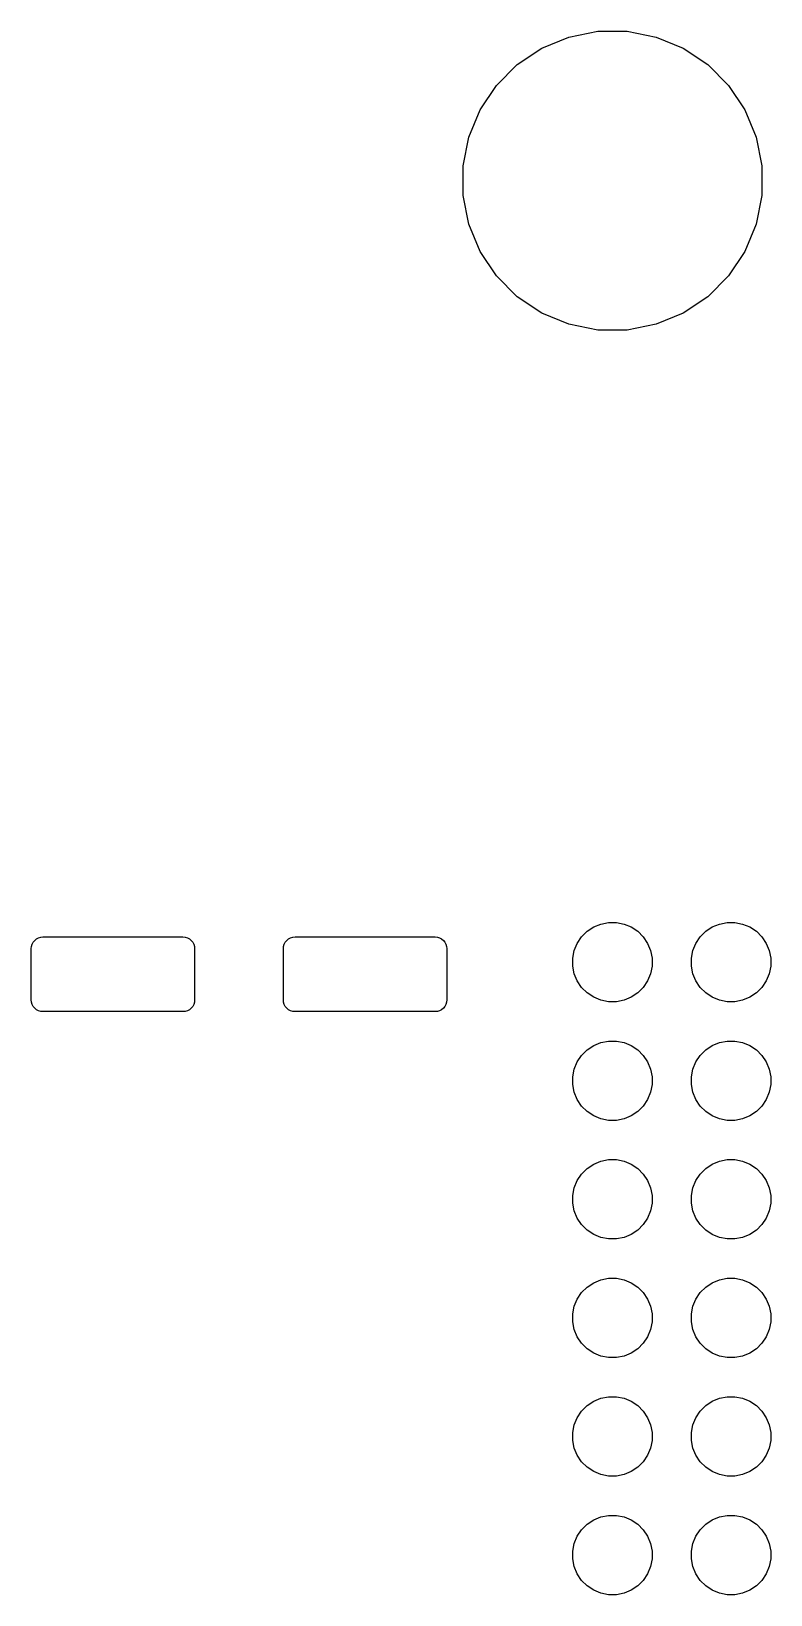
# Model space of a CAD drawing. Extents: x -21.7 to 6.2, y -6.5 to -0.8.
# Drawn here: x 5.612 to 6.236, y -2.137 to -0.819 of the extents above; entities that cross this region are included whole.
import ezdxf

# ---------------------------------------------------------------- set-up
doc = ezdxf.new("R2010")
doc.units = 0
doc.header["$MEASUREMENT"] = 0
doc.layers.add('BLACK', color=7, linetype='Continuous')

msp = doc.modelspace()

# ---------------------------------------------------------------- linework, layer by layer
at = {"layer": 'BLACK', "linetype": 'Continuous'}
for p, q in [((6.04269, -0.83324), (6.06561, -0.82374)), ((6.06561, -0.82374), (6.08995, -0.8189)), ((6.08995, -0.8189), (6.11477, -0.8189)), ((6.11477, -0.8189), (6.13911, -0.82374)), ((6.13911, -0.82374), (6.16204, -0.83324)), ((6.02205, -0.84702), (6.04269, -0.83324)), ((6.16204, -0.83324), (6.18267, -0.84702)), ((6.0045, -0.86457), (6.02205, -0.84702)), ((6.18267, -0.84702), (6.20022, -0.86457)), ((5.99072, -0.88521), (6.0045, -0.86457)), ((6.20022, -0.86457), (6.21401, -0.88521)), ((5.98122, -0.90813), (5.99072, -0.88521)), ((6.21401, -0.88521), (6.2235, -0.90813)), ((5.97638, -0.93247), (5.98122, -0.90813)), ((6.2235, -0.90813), (6.22835, -0.93247)), ((5.97638, -0.95729), (5.97638, -0.93247)), ((6.22835, -0.93247), (6.22835, -0.95729)), ((5.98122, -0.98163), (5.97638, -0.95729)), ((6.22835, -0.95729), (6.2235, -0.98163)), ((5.99072, -1.00456), (5.98122, -0.98163)), ((6.2235, -0.98163), (6.21401, -1.00456)), ((6.0045, -1.02519), (5.99072, -1.00456)), ((6.21401, -1.00456), (6.20022, -1.02519)), ((6.02205, -1.04274), (6.0045, -1.02519)), ((6.20022, -1.02519), (6.18267, -1.04274)), ((6.04269, -1.05653), (6.02205, -1.04274)), ((6.18267, -1.04274), (6.16204, -1.05653)), ((6.06561, -1.06602), (6.04269, -1.05653)), ((6.08995, -1.07087), (6.06561, -1.06602)), ((6.13911, -1.06602), (6.11477, -1.07087)), ((6.16204, -1.05653), (6.13911, -1.06602)), ((6.11477, -1.07087), (6.08995, -1.07087)), ((6.07637, -1.5826), (6.08103, -1.57794)), ((6.08103, -1.57794), (6.08651, -1.57428)), ((6.08651, -1.57428), (6.0926, -1.57176)), ((6.0926, -1.57176), (6.09907, -1.57047)), ((6.09907, -1.57047), (6.10566, -1.57047)), ((6.10566, -1.57047), (6.11212, -1.57176)), ((6.11212, -1.57176), (6.11821, -1.57428)), ((6.11821, -1.57428), (6.12369, -1.57794)), ((6.12369, -1.57794), (6.12836, -1.5826)), ((6.17637, -1.5826), (6.18103, -1.57794)), ((6.18103, -1.57794), (6.18651, -1.57428)), ((6.18651, -1.57428), (6.1926, -1.57176)), ((6.1926, -1.57176), (6.19907, -1.57047)), ((6.19907, -1.57047), (6.20566, -1.57047)), ((6.20566, -1.57047), (6.21212, -1.57176)), ((6.21212, -1.57176), (6.21821, -1.57428)), ((6.21821, -1.57428), (6.22369, -1.57794)), ((6.22369, -1.57794), (6.22836, -1.5826)), ((5.6122, -1.59252), (5.61239, -1.5906)), ((5.6122, -1.63583), (5.6122, -1.59252)), ((5.61239, -1.5906), (5.61295, -1.58875)), ((5.61295, -1.58875), (5.61386, -1.58705)), ((5.61386, -1.58705), (5.61509, -1.58556)), ((5.61509, -1.58556), (5.61658, -1.58434)), ((5.61658, -1.58434), (5.61828, -1.58343)), ((5.61828, -1.58343), (5.62013, -1.58287)), ((5.62013, -1.58287), (5.62205, -1.58268)), ((5.62205, -1.58268), (5.74016, -1.58268)), ((5.74016, -1.58268), (5.74208, -1.58287)), ((5.74208, -1.58287), (5.74392, -1.58343)), ((5.74392, -1.58343), (5.74563, -1.58434)), ((5.74563, -1.58434), (5.74712, -1.58556)), ((5.74712, -1.58556), (5.74834, -1.58705)), ((5.74834, -1.58705), (5.74925, -1.58875)), ((5.74925, -1.58875), (5.74981, -1.5906)), ((5.74981, -1.5906), (5.75, -1.59252)), ((5.75, -1.59252), (5.75, -1.63583)), ((5.8248, -1.59252), (5.82499, -1.5906)), ((5.8248, -1.63583), (5.8248, -1.59252)), ((5.82499, -1.5906), (5.82555, -1.58875)), ((5.82555, -1.58875), (5.82646, -1.58705)), ((5.82646, -1.58705), (5.82769, -1.58556)), ((5.82769, -1.58556), (5.82918, -1.58434)), ((5.82918, -1.58434), (5.83088, -1.58343)), ((5.83088, -1.58343), (5.83273, -1.58287)), ((5.83273, -1.58287), (5.83465, -1.58268)), ((5.83465, -1.58268), (5.95276, -1.58268)), ((5.95276, -1.58268), (5.95468, -1.58287)), ((5.95468, -1.58287), (5.95652, -1.58343)), ((5.95652, -1.58343), (5.95822, -1.58434)), ((5.95822, -1.58434), (5.95972, -1.58556)), ((5.95972, -1.58556), (5.96094, -1.58705)), ((5.96094, -1.58705), (5.96185, -1.58875)), ((5.96185, -1.58875), (5.96241, -1.5906)), ((5.96241, -1.5906), (5.9626, -1.59252)), ((5.9626, -1.59252), (5.9626, -1.63583)), ((6.0689, -1.60064), (6.07018, -1.59418)), ((6.07018, -1.59418), (6.07271, -1.58809)), ((6.07271, -1.58809), (6.07637, -1.5826)), ((6.12836, -1.5826), (6.13202, -1.58809)), ((6.13202, -1.58809), (6.13454, -1.59418)), ((6.13454, -1.59418), (6.13583, -1.60064)), ((6.1689, -1.60064), (6.17018, -1.59418)), ((6.17018, -1.59418), (6.17271, -1.58809)), ((6.17271, -1.58809), (6.17637, -1.5826)), ((6.22836, -1.5826), (6.23202, -1.58809)), ((6.23202, -1.58809), (6.23454, -1.59418)), ((6.23454, -1.59418), (6.23583, -1.60064)), ((6.0689, -1.60723), (6.0689, -1.60064)), ((6.07018, -1.6137), (6.0689, -1.60723)), ((6.13583, -1.60723), (6.13454, -1.6137)), ((6.13583, -1.60064), (6.13583, -1.60723)), ((6.1689, -1.60723), (6.1689, -1.60064)), ((6.17018, -1.6137), (6.1689, -1.60723)), ((6.23583, -1.60723), (6.23454, -1.6137)), ((6.23583, -1.60064), (6.23583, -1.60723)), ((6.07271, -1.61979), (6.07018, -1.6137)), ((6.07637, -1.62527), (6.07271, -1.61979)), ((6.13202, -1.61979), (6.12836, -1.62527)), ((6.13454, -1.6137), (6.13202, -1.61979)), ((6.17271, -1.61979), (6.17018, -1.6137)), ((6.17637, -1.62527), (6.17271, -1.61979)), ((6.23202, -1.61979), (6.22836, -1.62527)), ((6.23454, -1.6137), (6.23202, -1.61979)), ((6.08103, -1.62993), (6.07637, -1.62527)), ((6.08651, -1.63359), (6.08103, -1.62993)), ((6.0926, -1.63612), (6.08651, -1.63359)), ((6.11821, -1.63359), (6.11212, -1.63612)), ((6.12369, -1.62993), (6.11821, -1.63359)), ((6.12836, -1.62527), (6.12369, -1.62993)), ((6.18103, -1.62993), (6.17637, -1.62527)), ((6.18651, -1.63359), (6.18103, -1.62993)), ((6.1926, -1.63612), (6.18651, -1.63359)), ((6.21821, -1.63359), (6.21212, -1.63612)), ((6.22369, -1.62993), (6.21821, -1.63359)), ((6.22836, -1.62527), (6.22369, -1.62993)), ((5.61239, -1.63775), (5.6122, -1.63583)), ((5.61295, -1.63959), (5.61239, -1.63775)), ((5.61386, -1.64129), (5.61295, -1.63959)), ((5.61509, -1.64279), (5.61386, -1.64129)), ((5.61658, -1.64401), (5.61509, -1.64279)), ((5.61828, -1.64492), (5.61658, -1.64401)), ((5.62013, -1.64548), (5.61828, -1.64492)), ((5.62205, -1.64567), (5.62013, -1.64548)), ((5.74016, -1.64567), (5.62205, -1.64567)), ((5.74208, -1.64548), (5.74016, -1.64567)), ((5.74392, -1.64492), (5.74208, -1.64548)), ((5.74563, -1.64401), (5.74392, -1.64492)), ((5.74712, -1.64279), (5.74563, -1.64401)), ((5.74834, -1.64129), (5.74712, -1.64279)), ((5.74925, -1.63959), (5.74834, -1.64129)), ((5.74981, -1.63775), (5.74925, -1.63959)), ((5.75, -1.63583), (5.74981, -1.63775)), ((5.82499, -1.63775), (5.8248, -1.63583)), ((5.82555, -1.63959), (5.82499, -1.63775)), ((5.82646, -1.64129), (5.82555, -1.63959)), ((5.82769, -1.64279), (5.82646, -1.64129)), ((5.82918, -1.64401), (5.82769, -1.64279)), ((5.83088, -1.64492), (5.82918, -1.64401)), ((5.83273, -1.64548), (5.83088, -1.64492)), ((5.83465, -1.64567), (5.83273, -1.64548)), ((5.95276, -1.64567), (5.83465, -1.64567)), ((5.95468, -1.64548), (5.95276, -1.64567)), ((5.95652, -1.64492), (5.95468, -1.64548)), ((5.95822, -1.64401), (5.95652, -1.64492)), ((5.95972, -1.64279), (5.95822, -1.64401)), ((5.96094, -1.64129), (5.95972, -1.64279)), ((5.96185, -1.63959), (5.96094, -1.64129)), ((5.96241, -1.63775), (5.96185, -1.63959)), ((5.9626, -1.63583), (5.96241, -1.63775)), ((6.09907, -1.6374), (6.0926, -1.63612)), ((6.10566, -1.6374), (6.09907, -1.6374)), ((6.11212, -1.63612), (6.10566, -1.6374)), ((6.19907, -1.6374), (6.1926, -1.63612)), ((6.20566, -1.6374), (6.19907, -1.6374)), ((6.21212, -1.63612), (6.20566, -1.6374)), ((6.08103, -1.67794), (6.08651, -1.67428)), ((6.08651, -1.67428), (6.0926, -1.67176)), ((6.0926, -1.67176), (6.09907, -1.67047)), ((6.09907, -1.67047), (6.10566, -1.67047)), ((6.10566, -1.67047), (6.11212, -1.67176)), ((6.11212, -1.67176), (6.11821, -1.67428)), ((6.11821, -1.67428), (6.12369, -1.67794)), ((6.18103, -1.67794), (6.18651, -1.67428)), ((6.18651, -1.67428), (6.1926, -1.67176)), ((6.1926, -1.67176), (6.19907, -1.67047)), ((6.19907, -1.67047), (6.20566, -1.67047)), ((6.20566, -1.67047), (6.21212, -1.67176)), ((6.21212, -1.67176), (6.21821, -1.67428)), ((6.21821, -1.67428), (6.22369, -1.67794)), ((6.07271, -1.68809), (6.07637, -1.6826)), ((6.07637, -1.6826), (6.08103, -1.67794)), ((6.12369, -1.67794), (6.12836, -1.6826)), ((6.12836, -1.6826), (6.13202, -1.68809)), ((6.17271, -1.68809), (6.17637, -1.6826)), ((6.17637, -1.6826), (6.18103, -1.67794)), ((6.22369, -1.67794), (6.22836, -1.6826)), ((6.22836, -1.6826), (6.23202, -1.68809)), ((6.0689, -1.70064), (6.07018, -1.69418)), ((6.0689, -1.70723), (6.0689, -1.70064)), ((6.07018, -1.69418), (6.07271, -1.68809)), ((6.13202, -1.68809), (6.13454, -1.69418)), ((6.13454, -1.69418), (6.13583, -1.70064)), ((6.13583, -1.70064), (6.13583, -1.70723)), ((6.1689, -1.70064), (6.17018, -1.69418)), ((6.1689, -1.70723), (6.1689, -1.70064)), ((6.17018, -1.69418), (6.17271, -1.68809)), ((6.23202, -1.68809), (6.23454, -1.69418)), ((6.23454, -1.69418), (6.23583, -1.70064)), ((6.23583, -1.70064), (6.23583, -1.70723)), ((6.07018, -1.7137), (6.0689, -1.70723)), ((6.07271, -1.71979), (6.07018, -1.7137)), ((6.13454, -1.7137), (6.13202, -1.71979)), ((6.13583, -1.70723), (6.13454, -1.7137)), ((6.17018, -1.7137), (6.1689, -1.70723)), ((6.17271, -1.71979), (6.17018, -1.7137)), ((6.23454, -1.7137), (6.23202, -1.71979)), ((6.23583, -1.70723), (6.23454, -1.7137)), ((6.07637, -1.72527), (6.07271, -1.71979)), ((6.08103, -1.72993), (6.07637, -1.72527)), ((6.12836, -1.72527), (6.12369, -1.72993)), ((6.13202, -1.71979), (6.12836, -1.72527)), ((6.17637, -1.72527), (6.17271, -1.71979)), ((6.18103, -1.72993), (6.17637, -1.72527)), ((6.22836, -1.72527), (6.22369, -1.72993)), ((6.23202, -1.71979), (6.22836, -1.72527)), ((6.08651, -1.73359), (6.08103, -1.72993)), ((6.0926, -1.73612), (6.08651, -1.73359)), ((6.09907, -1.7374), (6.0926, -1.73612)), ((6.10566, -1.7374), (6.09907, -1.7374)), ((6.11212, -1.73612), (6.10566, -1.7374)), ((6.11821, -1.73359), (6.11212, -1.73612)), ((6.12369, -1.72993), (6.11821, -1.73359)), ((6.18651, -1.73359), (6.18103, -1.72993)), ((6.1926, -1.73612), (6.18651, -1.73359)), ((6.19907, -1.7374), (6.1926, -1.73612)), ((6.20566, -1.7374), (6.19907, -1.7374)), ((6.21212, -1.73612), (6.20566, -1.7374)), ((6.21821, -1.73359), (6.21212, -1.73612)), ((6.22369, -1.72993), (6.21821, -1.73359)), ((6.07637, -1.7826), (6.08103, -1.77794)), ((6.08103, -1.77794), (6.08651, -1.77428)), ((6.08651, -1.77428), (6.0926, -1.77176)), ((6.0926, -1.77176), (6.09907, -1.77047)), ((6.09907, -1.77047), (6.10566, -1.77047)), ((6.10566, -1.77047), (6.11212, -1.77176)), ((6.11212, -1.77176), (6.11821, -1.77428)), ((6.11821, -1.77428), (6.12369, -1.77794)), ((6.12369, -1.77794), (6.12836, -1.7826)), ((6.17637, -1.7826), (6.18103, -1.77794)), ((6.18103, -1.77794), (6.18651, -1.77428)), ((6.18651, -1.77428), (6.1926, -1.77176)), ((6.1926, -1.77176), (6.19907, -1.77047)), ((6.19907, -1.77047), (6.20566, -1.77047)), ((6.20566, -1.77047), (6.21212, -1.77176)), ((6.21212, -1.77176), (6.21821, -1.77428)), ((6.21821, -1.77428), (6.22369, -1.77794)), ((6.22369, -1.77794), (6.22836, -1.7826)), ((6.07018, -1.79418), (6.07271, -1.78809)), ((6.07271, -1.78809), (6.07637, -1.7826)), ((6.12836, -1.7826), (6.13202, -1.78809)), ((6.13202, -1.78809), (6.13454, -1.79418)), ((6.17018, -1.79418), (6.17271, -1.78809)), ((6.17271, -1.78809), (6.17637, -1.7826)), ((6.22836, -1.7826), (6.23202, -1.78809)), ((6.23202, -1.78809), (6.23454, -1.79418)), ((6.0689, -1.80064), (6.07018, -1.79418)), ((6.0689, -1.80723), (6.0689, -1.80064)), ((6.13454, -1.79418), (6.13583, -1.80064)), ((6.13583, -1.80064), (6.13583, -1.80723)), ((6.1689, -1.80064), (6.17018, -1.79418)), ((6.1689, -1.80723), (6.1689, -1.80064)), ((6.23454, -1.79418), (6.23583, -1.80064)), ((6.23583, -1.80064), (6.23583, -1.80723)), ((6.07018, -1.8137), (6.0689, -1.80723)), ((6.07271, -1.81979), (6.07018, -1.8137)), ((6.13454, -1.8137), (6.13202, -1.81979)), ((6.13583, -1.80723), (6.13454, -1.8137)), ((6.17018, -1.8137), (6.1689, -1.80723)), ((6.17271, -1.81979), (6.17018, -1.8137)), ((6.23454, -1.8137), (6.23202, -1.81979)), ((6.23583, -1.80723), (6.23454, -1.8137)), ((6.07637, -1.82527), (6.07271, -1.81979)), ((6.08103, -1.82993), (6.07637, -1.82527)), ((6.08651, -1.83359), (6.08103, -1.82993)), ((6.12369, -1.82993), (6.11821, -1.83359)), ((6.12836, -1.82527), (6.12369, -1.82993)), ((6.13202, -1.81979), (6.12836, -1.82527)), ((6.17637, -1.82527), (6.17271, -1.81979)), ((6.18103, -1.82993), (6.17637, -1.82527)), ((6.18651, -1.83359), (6.18103, -1.82993)), ((6.22369, -1.82993), (6.21821, -1.83359)), ((6.22836, -1.82527), (6.22369, -1.82993)), ((6.23202, -1.81979), (6.22836, -1.82527)), ((6.0926, -1.83612), (6.08651, -1.83359)), ((6.09907, -1.8374), (6.0926, -1.83612)), ((6.10566, -1.8374), (6.09907, -1.8374)), ((6.11212, -1.83612), (6.10566, -1.8374)), ((6.11821, -1.83359), (6.11212, -1.83612)), ((6.1926, -1.83612), (6.18651, -1.83359)), ((6.19907, -1.8374), (6.1926, -1.83612)), ((6.20566, -1.8374), (6.19907, -1.8374)), ((6.21212, -1.83612), (6.20566, -1.8374)), ((6.21821, -1.83359), (6.21212, -1.83612)), ((6.08651, -1.87428), (6.0926, -1.87176)), ((6.0926, -1.87176), (6.09907, -1.87047)), ((6.09907, -1.87047), (6.10566, -1.87047)), ((6.10566, -1.87047), (6.11212, -1.87176)), ((6.11212, -1.87176), (6.11821, -1.87428)), ((6.18651, -1.87428), (6.1926, -1.87176)), ((6.1926, -1.87176), (6.19907, -1.87047)), ((6.19907, -1.87047), (6.20566, -1.87047)), ((6.20566, -1.87047), (6.21212, -1.87176)), ((6.21212, -1.87176), (6.21821, -1.87428)), ((6.07271, -1.88809), (6.07637, -1.8826)), ((6.07637, -1.8826), (6.08103, -1.87794)), ((6.08103, -1.87794), (6.08651, -1.87428)), ((6.11821, -1.87428), (6.12369, -1.87794)), ((6.12369, -1.87794), (6.12836, -1.8826)), ((6.12836, -1.8826), (6.13202, -1.88809)), ((6.17271, -1.88809), (6.17637, -1.8826)), ((6.17637, -1.8826), (6.18103, -1.87794)), ((6.18103, -1.87794), (6.18651, -1.87428)), ((6.21821, -1.87428), (6.22369, -1.87794)), ((6.22369, -1.87794), (6.22836, -1.8826)), ((6.22836, -1.8826), (6.23202, -1.88809)), ((6.0689, -1.90064), (6.07018, -1.89418)), ((6.07018, -1.89418), (6.07271, -1.88809)), ((6.13202, -1.88809), (6.13454, -1.89418)), ((6.13454, -1.89418), (6.13583, -1.90064)), ((6.1689, -1.90064), (6.17018, -1.89418)), ((6.17018, -1.89418), (6.17271, -1.88809)), ((6.23202, -1.88809), (6.23454, -1.89418)), ((6.23454, -1.89418), (6.23583, -1.90064)), ((6.0689, -1.90723), (6.0689, -1.90064)), ((6.07018, -1.9137), (6.0689, -1.90723)), ((6.13583, -1.90723), (6.13454, -1.9137)), ((6.13583, -1.90064), (6.13583, -1.90723)), ((6.1689, -1.90723), (6.1689, -1.90064)), ((6.17018, -1.9137), (6.1689, -1.90723)), ((6.23583, -1.90723), (6.23454, -1.9137)), ((6.23583, -1.90064), (6.23583, -1.90723)), ((6.07271, -1.91979), (6.07018, -1.9137)), ((6.07637, -1.92527), (6.07271, -1.91979)), ((6.13202, -1.91979), (6.12836, -1.92527)), ((6.13454, -1.9137), (6.13202, -1.91979)), ((6.17271, -1.91979), (6.17018, -1.9137)), ((6.17637, -1.92527), (6.17271, -1.91979)), ((6.23202, -1.91979), (6.22836, -1.92527)), ((6.23454, -1.9137), (6.23202, -1.91979)), ((6.08103, -1.92993), (6.07637, -1.92527)), ((6.08651, -1.93359), (6.08103, -1.92993)), ((6.0926, -1.93612), (6.08651, -1.93359)), ((6.09907, -1.9374), (6.0926, -1.93612)), ((6.10566, -1.9374), (6.09907, -1.9374)), ((6.11212, -1.93612), (6.10566, -1.9374)), ((6.11821, -1.93359), (6.11212, -1.93612)), ((6.12369, -1.92993), (6.11821, -1.93359)), ((6.12836, -1.92527), (6.12369, -1.92993)), ((6.18103, -1.92993), (6.17637, -1.92527)), ((6.18651, -1.93359), (6.18103, -1.92993)), ((6.1926, -1.93612), (6.18651, -1.93359)), ((6.19907, -1.9374), (6.1926, -1.93612)), ((6.20566, -1.9374), (6.19907, -1.9374)), ((6.21212, -1.93612), (6.20566, -1.9374)), ((6.21821, -1.93359), (6.21212, -1.93612)), ((6.22369, -1.92993), (6.21821, -1.93359)), ((6.22836, -1.92527), (6.22369, -1.92993)), ((6.08103, -1.97794), (6.08651, -1.97428)), ((6.08651, -1.97428), (6.0926, -1.97176)), ((6.0926, -1.97176), (6.09907, -1.97047)), ((6.09907, -1.97047), (6.10566, -1.97047)), ((6.10566, -1.97047), (6.11212, -1.97176)), ((6.11212, -1.97176), (6.11821, -1.97428)), ((6.11821, -1.97428), (6.12369, -1.97794)), ((6.18103, -1.97794), (6.18651, -1.97428)), ((6.18651, -1.97428), (6.1926, -1.97176)), ((6.1926, -1.97176), (6.19907, -1.97047)), ((6.19907, -1.97047), (6.20566, -1.97047)), ((6.20566, -1.97047), (6.21212, -1.97176)), ((6.21212, -1.97176), (6.21821, -1.97428)), ((6.21821, -1.97428), (6.22369, -1.97794)), ((6.07018, -1.99418), (6.07271, -1.98809)), ((6.07271, -1.98809), (6.07637, -1.9826)), ((6.07637, -1.9826), (6.08103, -1.97794)), ((6.12369, -1.97794), (6.12836, -1.9826)), ((6.12836, -1.9826), (6.13202, -1.98809)), ((6.13202, -1.98809), (6.13454, -1.99418)), ((6.17018, -1.99418), (6.17271, -1.98809)), ((6.17271, -1.98809), (6.17637, -1.9826)), ((6.17637, -1.9826), (6.18103, -1.97794)), ((6.22369, -1.97794), (6.22836, -1.9826)), ((6.22836, -1.9826), (6.23202, -1.98809)), ((6.23202, -1.98809), (6.23454, -1.99418)), ((6.0689, -2.00064), (6.07018, -1.99418)), ((6.0689, -2.00723), (6.0689, -2.00064)), ((6.13454, -1.99418), (6.13583, -2.00064)), ((6.13583, -2.00064), (6.13583, -2.00723)), ((6.1689, -2.00064), (6.17018, -1.99418)), ((6.1689, -2.00723), (6.1689, -2.00064)), ((6.23454, -1.99418), (6.23583, -2.00064)), ((6.23583, -2.00064), (6.23583, -2.00723)), ((6.07018, -2.0137), (6.0689, -2.00723)), ((6.07271, -2.01979), (6.07018, -2.0137)), ((6.13454, -2.0137), (6.13202, -2.01979)), ((6.13583, -2.00723), (6.13454, -2.0137)), ((6.17018, -2.0137), (6.1689, -2.00723)), ((6.17271, -2.01979), (6.17018, -2.0137)), ((6.23454, -2.0137), (6.23202, -2.01979)), ((6.23583, -2.00723), (6.23454, -2.0137)), ((6.07637, -2.02527), (6.07271, -2.01979)), ((6.08103, -2.02993), (6.07637, -2.02527)), ((6.08651, -2.03359), (6.08103, -2.02993)), ((6.12369, -2.02993), (6.11821, -2.03359)), ((6.12836, -2.02527), (6.12369, -2.02993)), ((6.13202, -2.01979), (6.12836, -2.02527)), ((6.17637, -2.02527), (6.17271, -2.01979)), ((6.18103, -2.02993), (6.17637, -2.02527)), ((6.18651, -2.03359), (6.18103, -2.02993)), ((6.22369, -2.02993), (6.21821, -2.03359)), ((6.22836, -2.02527), (6.22369, -2.02993)), ((6.23202, -2.01979), (6.22836, -2.02527)), ((6.0926, -2.03612), (6.08651, -2.03359)), ((6.09907, -2.0374), (6.0926, -2.03612)), ((6.10566, -2.0374), (6.09907, -2.0374)), ((6.11212, -2.03612), (6.10566, -2.0374)), ((6.11821, -2.03359), (6.11212, -2.03612)), ((6.1926, -2.03612), (6.18651, -2.03359)), ((6.19907, -2.0374), (6.1926, -2.03612)), ((6.20566, -2.0374), (6.19907, -2.0374)), ((6.21212, -2.03612), (6.20566, -2.0374)), ((6.21821, -2.03359), (6.21212, -2.03612)), ((6.07271, -2.08809), (6.07637, -2.0826)), ((6.07637, -2.0826), (6.08103, -2.07794)), ((6.08103, -2.07794), (6.08651, -2.07428)), ((6.08651, -2.07428), (6.0926, -2.07176)), ((6.0926, -2.07176), (6.09907, -2.07047)), ((6.09907, -2.07047), (6.10566, -2.07047)), ((6.10566, -2.07047), (6.11212, -2.07176)), ((6.11212, -2.07176), (6.11821, -2.07428)), ((6.11821, -2.07428), (6.12369, -2.07794)), ((6.12369, -2.07794), (6.12836, -2.0826)), ((6.12836, -2.0826), (6.13202, -2.08809)), ((6.17271, -2.08809), (6.17637, -2.0826)), ((6.17637, -2.0826), (6.18103, -2.07794)), ((6.18103, -2.07794), (6.18651, -2.07428)), ((6.18651, -2.07428), (6.1926, -2.07176)), ((6.1926, -2.07176), (6.19907, -2.07047)), ((6.19907, -2.07047), (6.20566, -2.07047)), ((6.20566, -2.07047), (6.21212, -2.07176)), ((6.21212, -2.07176), (6.21821, -2.07428)), ((6.21821, -2.07428), (6.22369, -2.07794)), ((6.22369, -2.07794), (6.22836, -2.0826)), ((6.22836, -2.0826), (6.23202, -2.08809)), ((6.0689, -2.10064), (6.07018, -2.09418)), ((6.07018, -2.09418), (6.07271, -2.08809)), ((6.13202, -2.08809), (6.13454, -2.09418)), ((6.13454, -2.09418), (6.13583, -2.10064)), ((6.1689, -2.10064), (6.17018, -2.09418)), ((6.17018, -2.09418), (6.17271, -2.08809)), ((6.23202, -2.08809), (6.23454, -2.09418)), ((6.23454, -2.09418), (6.23583, -2.10064)), ((6.0689, -2.10723), (6.0689, -2.10064)), ((6.07018, -2.1137), (6.0689, -2.10723)), ((6.13583, -2.10723), (6.13454, -2.1137)), ((6.13583, -2.10064), (6.13583, -2.10723)), ((6.1689, -2.10723), (6.1689, -2.10064)), ((6.17018, -2.1137), (6.1689, -2.10723)), ((6.23583, -2.10723), (6.23454, -2.1137)), ((6.23583, -2.10064), (6.23583, -2.10723)), ((6.07271, -2.11979), (6.07018, -2.1137)), ((6.07637, -2.12527), (6.07271, -2.11979)), ((6.13202, -2.11979), (6.12836, -2.12527)), ((6.13454, -2.1137), (6.13202, -2.11979)), ((6.17271, -2.11979), (6.17018, -2.1137)), ((6.17637, -2.12527), (6.17271, -2.11979)), ((6.23202, -2.11979), (6.22836, -2.12527)), ((6.23454, -2.1137), (6.23202, -2.11979)), ((6.08103, -2.12993), (6.07637, -2.12527)), ((6.08651, -2.13359), (6.08103, -2.12993)), ((6.0926, -2.13612), (6.08651, -2.13359)), ((6.11821, -2.13359), (6.11212, -2.13612)), ((6.12369, -2.12993), (6.11821, -2.13359)), ((6.12836, -2.12527), (6.12369, -2.12993)), ((6.18103, -2.12993), (6.17637, -2.12527)), ((6.18651, -2.13359), (6.18103, -2.12993)), ((6.1926, -2.13612), (6.18651, -2.13359)), ((6.21821, -2.13359), (6.21212, -2.13612)), ((6.22369, -2.12993), (6.21821, -2.13359)), ((6.22836, -2.12527), (6.22369, -2.12993)), ((6.09907, -2.1374), (6.0926, -2.13612)), ((6.10566, -2.1374), (6.09907, -2.1374)), ((6.11212, -2.13612), (6.10566, -2.1374)), ((6.19907, -2.1374), (6.1926, -2.13612)), ((6.20566, -2.1374), (6.19907, -2.1374)), ((6.21212, -2.13612), (6.20566, -2.1374))]:
    msp.add_line(p, q, dxfattribs=at)

doc.saveas('drawing.dxf')
